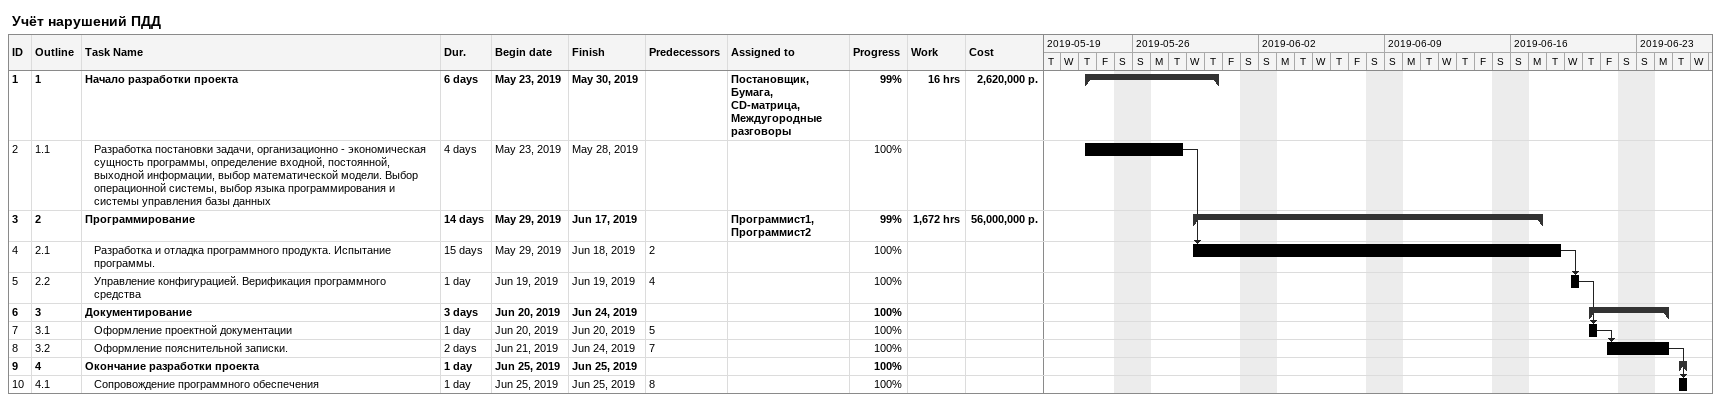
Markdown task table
Учёт нарушений ПДД

| ID | WBS | Task | Duration | Start | Finish | Predecessors | Resources | % complete | Work (h) | Cost (р.) |
|---|---|---|---|---|---|---|---|---|---|---|
| 1 | 1 | **Начало разработки проекта** | 6d | 2019-05-23 | 2019-05-30 |  | Постановщик, Бумага, CD-матрица, Междугородные разговоры | 99 | 16 | 2620000 |
| 2 | 1.1 | Разработка постановки задачи, организационно - экономическая сущность программы, определение входной, постоянной, выходной информации, выбор математической модели. Выбор операционной системы, выбор языка программирования и системы управления базы данных | 4d | 2019-05-23 | 2019-05-28 |  |  | 100 |  |  |
| 3 | 2 | **Программирование** | 14d | 2019-05-29 | 2019-06-17 |  | Программист1, Программист2 | 99 | 1672 | 56000000 |
| 4 | 2.1 | Разработка и отладка программного продукта. Испытание программы. | 15d | 2019-05-29 | 2019-06-18 | 2 |  | 100 |  |  |
| 5 | 2.2 | Управление конфигурацией. Верификация программного средства | 1d | 2019-06-19 | 2019-06-19 | 4 |  | 100 |  |  |
| 6 | 3 | **Документирование** | 3d | 2019-06-20 | 2019-06-24 |  |  | 100 |  |  |
| 7 | 3.1 | Оформление проектной документации | 1d | 2019-06-20 | 2019-06-20 | 5 |  | 100 |  |  |
| 8 | 3.2 | Оформление пояснительной записки. | 2d | 2019-06-21 | 2019-06-24 | 7 |  | 100 |  |  |
| 9 | 4 | **Окончание разработки проекта** | 1d | 2019-06-25 | 2019-06-25 |  |  | 100 |  |  |
| 10 | 4.1 | Сопровождение программного обеспечения | 1d | 2019-06-25 | 2019-06-25 | 8 |  | 100 |  |  |
